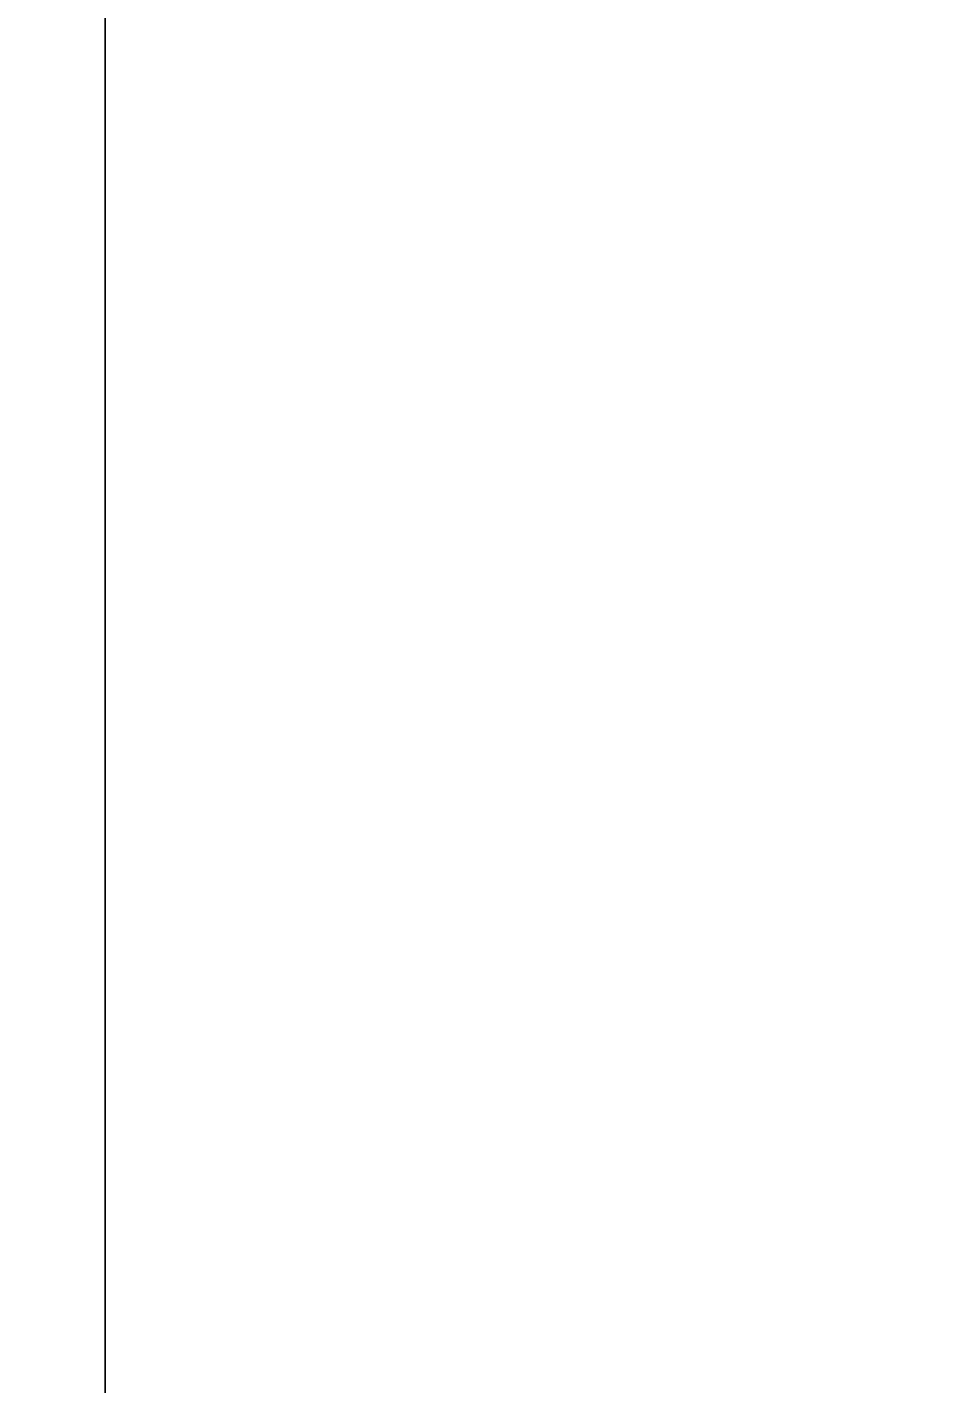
# Model space of a CAD drawing. Header units: millimetres. Extents: x 81693 to 98868, y 6565 to 11437.
# Drawn here: x 83403.32 to 83411.15, y 10765.62 to 10777.31 of the extents above; entities that cross this region are included whole.
import ezdxf

# ---------------------------------------------------------------- set-up
doc = ezdxf.new("R2010")
doc.units = ezdxf.units.MM
doc.layers.add('Cotas', color=12, linetype='Continuous', lineweight=5)
doc.layers.add('Moveis', color=1, linetype='Continuous', lineweight=9)
doc.layers.add('Piso', color=55, linetype='Continuous')
doc.styles.add('Valéria', font='romantic.ttf', dxfattribs={"height": 10})
doc.dimstyles.new('Cota - 50', dxfattribs={"dimtxt": 10, "dimasz": 5, "dimexe": 10, "dimexo": 20, "dimgap": 5, "dimtad": 1, "dimtxsty": 'Valéria', "dimblk": 'DOT', "dimcen": 0, "dimclrd": 12, "dimclre": 12, "dimclrt": 2, "dimazin": 2, "dimtfac": 1, "dimtix": 1, "dimtmove": 0, "dimatfit": 3, "dimldrblk": 'DOT', "dimfxl": 1, "dimarcsym": 0})

# ---------------------------------------------------------------- blocks, each defined once
blk = doc.blocks.new('gg')
at = {"layer": 'Moveis'}
blk.add_line((49152.441, 7845.606), (49152.441, 7879.966), dxfattribs=at)
for points, invisible_edges in [([(49152.111, 7880.873), (49151.986, 7844.568), (49120.108, 7880.873)], 3), ([(49120.108, 7880.873), (49151.986, 7844.568), (49151.784, 7844.417)], 13), ([(49120.108, 7880.873), (49151.784, 7844.417), (49151.753, 7844.394)], 13), ([(49152.111, 7880.873), (49152.178, 7844.786), (49151.986, 7844.568)], 13), ([(49152.226, 7880.714), (49152.178, 7844.786), (49152.111, 7880.873)], 3), ([(49152.319, 7880.54), (49152.178, 7844.786), (49152.226, 7880.714)], 3), ([(49152.319, 7880.54), (49152.322, 7845.039), (49152.178, 7844.786)], 13), ([(49152.386, 7880.355), (49152.322, 7845.039), (49152.319, 7880.54)], 3), ([(49152.319, 7880.54), (49159.503, 7863.049), (49152.386, 7880.355)], 3), ([(49152.386, 7880.355), (49152.411, 7845.316), (49152.322, 7845.039)], 13), ([(49152.427, 7880.162), (49152.411, 7845.316), (49152.386, 7880.355)], 3), ([(49152.386, 7880.355), (49159.503, 7863.049), (49152.427, 7880.162)], 3), ([(49152.441, 7879.966), (49152.411, 7845.316), (49152.427, 7880.162)], 3), ([(49152.427, 7880.162), (49159.503, 7863.049), (49152.441, 7879.966)], 3), ([(49152.411, 7845.316), (49152.441, 7879.966), (49152.441, 7845.606)], 1), ([(49152.441, 7879.966), (49159.503, 7863.049), (49152.441, 7845.606)], 3), ([(49159.503, 7863.049), (49152.322, 7845.039), (49152.411, 7845.316)], 13), ([(49159.503, 7863.049), (49152.411, 7845.316), (49152.441, 7845.606)], 13)]:
    blk.add_3dface(points, dxfattribs=dict(at, invisible_edges=invisible_edges))
blk = doc.blocks.new('_Dot')
at = {"color": 0, "linetype": 'ByBlock', "lineweight": -2}
blk.add_line((-0.5, 0), (-1, 0), dxfattribs=at)
at = {"color": 0, "linetype": 'ByBlock', "const_width": 0.5}
blk.add_lwpolyline([(-0.25, 0, 1), (0.25, 0, 1)], format="xyb", close=True, dxfattribs=at)
blk = doc.blocks.new('*D546')
at = {"layer": 'Cotas', "color": 12, "lineweight": -2, "transparency": 16777216}
for p, q in [((83428.116, 11236.07), (83397.508, 11280.462)), ((81917.301, 10247.715), (83399.068, 11269.391)), ((81938.116, 10208.717), (81907.508, 10253.109))]:
    blk.add_line(p, q, dxfattribs=at)
at = {"layer": 'Defpoints', "color": 0, "transparency": 16777216}
for p in [(83403.184, 11272.23), (83439.469, 11219.605), (81949.469, 10192.252)]:
    blk.add_point(p, dxfattribs=at)
at = {"layer": 'Cotas', "color": 12, "lineweight": -2, "transparency": 16777216, "xscale": 5, "yscale": 5, "zscale": 5}
for p, rotation in [((83403.184, 11272.23), 34.58621303410529), ((81913.184, 10244.876), 214.5862130341053)]:
    blk.add_blockref('_Dot', p, dxfattribs=dict(at, rotation=rotation))
at = {"layer": 'Cotas', "color": 2, "transparency": 16777216, "insert": (82652.399, 10766.944), "char_height": 10, "attachment_point": 5, "rotation": 34.5862, "style": 'Valéria'}
blk.add_mtext('1815', dxfattribs=at)

msp = doc.modelspace()

# ---------------------------------------------------------------- block references
at = {"layer": 'Piso'}
msp.add_blockref('gg', (34251.5475, 2913.04), dxfattribs=at)

# ---------------------------------------------------------------- dimensions: what is measured, and where the dimension line sits
at = {"layer": 'Cotas'}
dim = msp.add_aligned_dim(p1=(81949.4691, 10192.2516), p2=(83439.4691, 11219.6047), distance=63.9215, text='1815', dimstyle='Cota - 50', dxfattribs=at)
dim.commit()
dim.dimension.update_dxf_attribs({"geometry": '*D546', "text_midpoint": (82652.3988, 10766.9441)})

doc.saveas('drawing.dxf')
